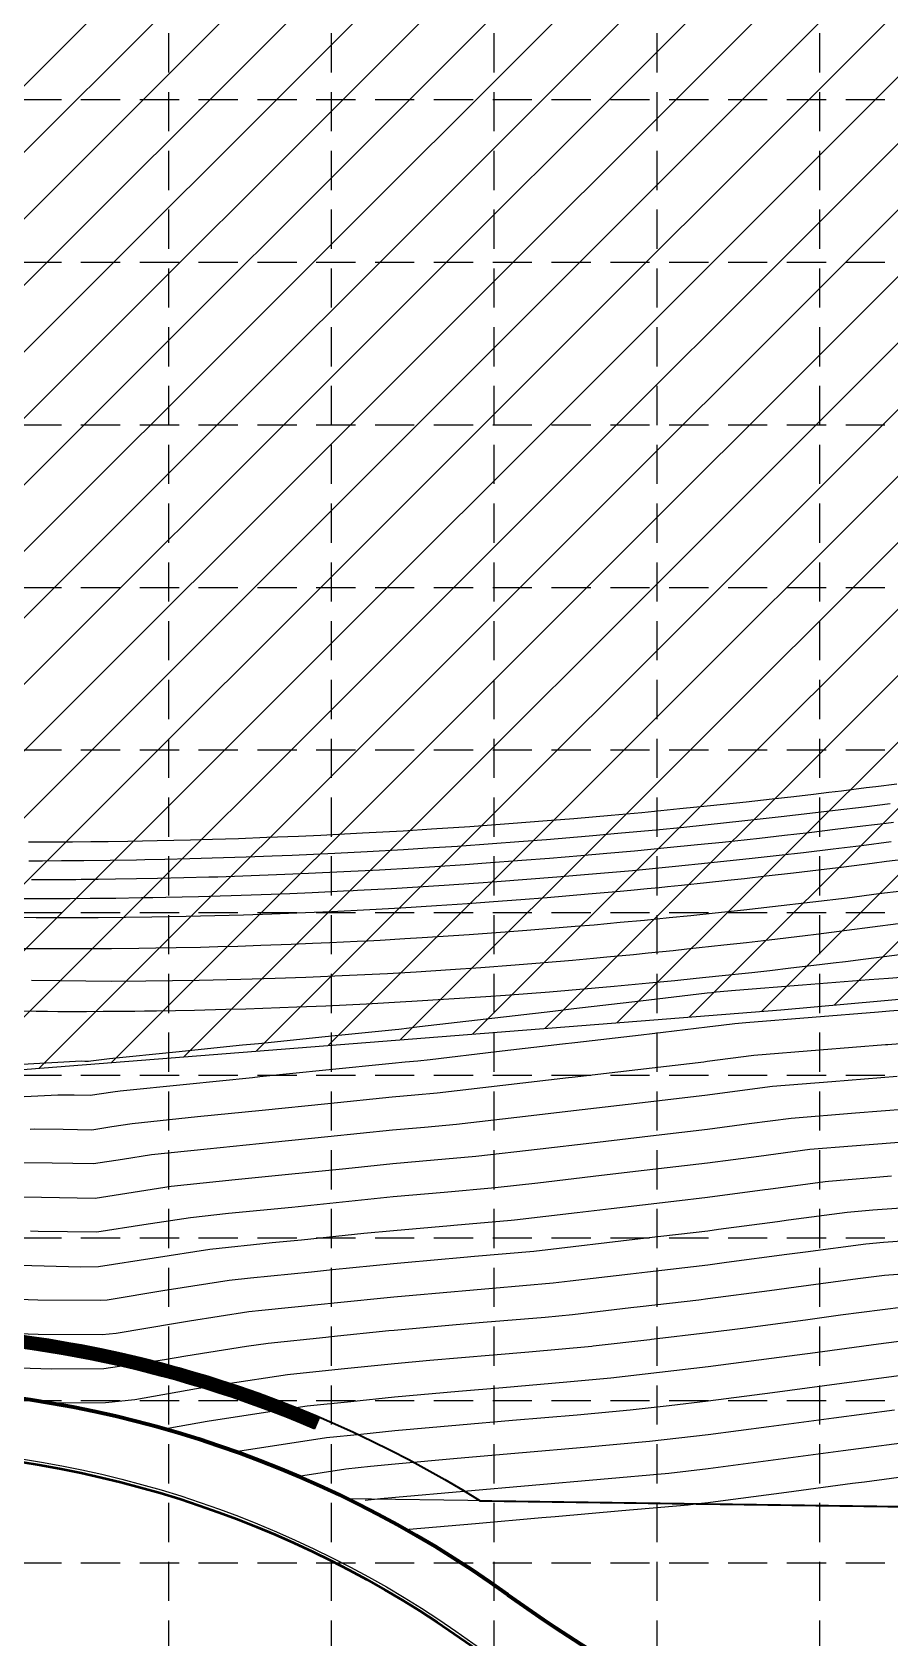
# Model space of a CAD drawing. Header units: inches. Extents: x 2387375 to 2389038, y 7083851 to 7084891.
# Drawn here: x 2387769.8 to 2387906.5, y 7084410.6 to 7084666.7 of the extents above; entities that cross this region are included whole.
import ezdxf

# ---------------------------------------------------------------- set-up
doc = ezdxf.new("R2010")
doc.units = ezdxf.units.IN
doc.header["$MEASUREMENT"] = 0
doc.linetypes.add('HIDDEN', pattern=[0.375, 0.25, -0.125])
for name, color, linetype, lineweight in [('CPGR1$0$CPG-PV-WALL', 2, 'Continuous', 30), ('CRWR1$0$CRW-PR-LOT', 3, 'Continuous', 35), ('CRWR1$0$CRW-PR-PLAT-LN', 2, 'Continuous', 30), ('CRWR1$0$CRW-PR-ROW', 4, 'Continuous', 80), ('CSTR1$0$CST-PV-FACB', 23, 'Continuous', 50)]:
    doc.layers.add(name, color=color, linetype=linetype, lineweight=lineweight)
for name, color, linetype in [('CSTR1$0$CST-PV-BKCB', 2, 'Continuous'), ('GRID', 254, 'HIDDEN'), ('JCTR1$0$TP-CT-MAJR', 251, 'Continuous'), ('JCTR1$0$TP-CT-MINR', 253, 'Continuous'), ('WATER', 5, 'Continuous')]:
    doc.layers.add(name, color=color, linetype=linetype)

msp = doc.modelspace()

# ---------------------------------------------------------------- hatches: boundary and pattern name
at = {"layer": 'CPGR1$0$CPG-PV-WALL'}
h = msp.add_hatch(dxfattribs=at)
h.set_pattern_fill('ANSI31', color=130, angle=90, style=0)
h.set_pattern_definition([(135, (9472566.95094, 4696131.97047), (-0.0883883476483, -0.0883883476483), [])])
edge = h.paths.add_edge_path()
edge.add_arc((2387743.3, 7084275.54), 183, 66.9842, 90.4711)
edge.add_line((2387741.79, 7084458.54), (2387677.29, 7084458.01))
edge.add_arc((2387676.53, 7084550), 92, 246.3243, 270.4711, ccw=False)
edge.add_arc((2387596.22, 7084366.84), 108, 66.3243, 71.0852)
edge.add_line((2387631.23, 7084469.01), (2387631.88, 7084470.9))
edge.add_arc((2387596.22, 7084366.84), 110, 66.3243, 71.0852, ccw=False)
edge.add_arc((2387676.53, 7084550), 90, 246.3243, 270.4711)
edge.add_line((2387677.27, 7084460.01), (2387741.78, 7084460.54))
edge.add_arc((2387743.3, 7084275.54), 185, 66.9842, 90.4711, ccw=False)
edge.add_line((2387815.63, 7084445.82), (2387814.85, 7084443.98))
h.paths.add_polyline_path([(2387977.36, 7084443.68), (2388528.08, 7084596.47), (2388549.5, 7084519.29), (2388551.42, 7084519.83), (2388529.47, 7084598.93), (2387977.3, 7084445.73)])
at = {"layer": 'WATER'}
h = msp.add_hatch(dxfattribs=at)
h.set_pattern_fill('ANSI31', color=256, scale=60, style=0)
h.paths.add_polyline_path([(2387654.94, 7084521.62), (2387679.64, 7084506.64), (2387723.77, 7084497.76), (2387889.16, 7084510.8), (2387926.35, 7084514.13), (2388016.7, 7084533), (2388141.86, 7084565.74), (2388228.84, 7084591.57), (2388390.66, 7084629), (2388500.85, 7084657.63), (2388592.27, 7084679.7), (2388707.43, 7084710.82), (2388737.54, 7084716.2), (2388780.22, 7084766.43), (2388754.71, 7084793.89), (2388201.91, 7084776.28), (2388014.44, 7084766.67), (2387879.85, 7084777.88), (2387769.29, 7084787.49), (2387692.38, 7084779.48), (2387663.54, 7084771.47), (2387660.34, 7084745.84), (2387660.34, 7084691.39), (2387641.11, 7084659.35), (2387628.29, 7084611.3), (2387633.61, 7084569.81), (2387646.88, 7084529.48)])

# ---------------------------------------------------------------- linework, layer by layer
at = {"color": 7}
msp.add_line((2387922.59, 7084431.36), (2387820.11, 7084432.78), dxfattribs=at)
at = {"layer": 'CPGR1$0$CPG-PV-WALL', "color": 130}
msp.add_lwpolyline([(2387814.85, 7084443.98, 0.102841), (2387741.79, 7084458.54), (2387677.29, 7084458.01, -0.105752), (2387639.59, 7084465.75, 0.020776), (2387631.23, 7084469.01), (2387631.88, 7084470.9, -0.020776), (2387640.39, 7084467.58, 0.105752), (2387677.27, 7084460.01), (2387741.78, 7084460.54, -0.102841), (2387815.63, 7084445.82), (2387814.85, 7084443.98)], format="xyb", dxfattribs=at)
at = {"layer": 'CRWR1$0$CRW-PR-LOT', "color": 7}
msp.add_lwpolyline([(2387581.27, 7084497.63), (2387606.53, 7084493.42), (2387606.67, 7084476.34, -0.079681), (2387640.39, 7084467.58, 0.105752), (2387677.27, 7084460.01), (2387741.78, 7084460.54, -0.14249), (2387841.24, 7084432.49), (2387925.34, 7084431.32), (2388765.06, 7084664.3), (2388974.71, 7084370.95), (2388910.44, 7084251.14)], format="xyb", dxfattribs=at)
at = {"layer": 'CRWR1$0$CRW-PR-PLAT-LN', "color": 7}
msp.add_lwpolyline([(2387741.78, 7084460.54, -0.14249), (2387841.24, 7084432.49, -3.094759)], format="xyb", dxfattribs=at)
msp.add_lwpolyline([(2387841.24, 7084432.49), (2387925.34, 7084431.32), (2387977.3, 7084445.73)], dxfattribs=at)
at = {"layer": 'CRWR1$0$CRW-PR-ROW', "color": 7}
for centre, radius, start, end in [((2387743.3, 7084275.54), 175, 54.2147, 90.4711), ((2387977.2, 7084600.03), 225, 234.2147, 271.9224)]:
    msp.add_arc(centre, radius, start, end, dxfattribs=at)
at = {"layer": 'CSTR1$0$CST-PV-BKCB', "color": 7, "flags": 128}
msp.add_lwpolyline([(2387677.43, 7084440.51), (2387741.94, 7084441.04, -0.159532), (2387840.07, 7084409.8, 0.166032), (2387985.06, 7084365.66), (2388067.84, 7084368.44, 0.066562), (2388181.42, 7084387.52, -0.133716), (2388347.11, 7084393.09, 0.066562), (2388461.72, 7084381.66), (2388559.26, 7084384.93, 0.414214), (2388578.58, 7084405.59), (2388577.69, 7084431.97)], format="xyb", dxfattribs=at)
at = {"layer": 'CSTR1$0$CST-PV-FACB', "color": 7, "flags": 128}
msp.add_lwpolyline([(2387677.43, 7084440.01), (2387741.94, 7084440.54, -0.159532), (2387839.78, 7084409.39, 0.160473), (2387979.99, 7084365.05, 0.160473)], format="xyb", dxfattribs=at)
at = {"layer": 'GRID', "color": 252, "linetype": 'HIDDEN', "ltscale": 25}
for p, q in [((2387791.57, 7084863.39), (2387791.57, 7083955.7)), ((2387817.5, 7084863.39), (2387817.5, 7083955.7)), ((2387843.43, 7084863.39), (2387843.43, 7083955.7)), ((2387869.36, 7084863.39), (2387869.36, 7083955.7)), ((2387895.29, 7084863.39), (2387895.29, 7083955.7)), ((2387402.61, 7084655.94), (2389010.32, 7084655.94)), ((2387402.61, 7084630.01), (2389010.32, 7084630.01)), ((2387402.61, 7084604.08), (2389010.32, 7084604.08)), ((2387402.61, 7084578.15), (2389010.32, 7084578.15)), ((2387402.61, 7084552.22), (2389010.32, 7084552.22)), ((2387402.61, 7084526.29), (2389010.32, 7084526.29)), ((2387402.61, 7084500.36), (2389010.32, 7084500.36)), ((2387402.61, 7084474.43), (2389010.32, 7084474.43)), ((2387402.61, 7084448.5), (2389010.32, 7084448.5)), ((2387402.61, 7084422.57), (2389010.32, 7084422.57))]:
    msp.add_line(p, q, dxfattribs=at)
at = {"layer": 'JCTR1$0$TP-CT-MAJR', "color": 35}
for points, elevation in [([(2387767.28, 7084528.55), (2387771.36, 7084528.54), (2387773.63, 7084528.54), (2387775.9, 7084528.55), (2387779.07, 7084528.57), (2387783.16, 7084528.61), (2387787.24, 7084528.67), (2387789.06, 7084528.7), (2387791.11, 7084528.74), (2387796.35, 7084528.87), (2387801.57, 7084529.02), (2387804.75, 7084529.12), (2387807.91, 7084529.23), (2387810.88, 7084529.35), (2387814.46, 7084529.5), (2387819.43, 7084529.73), (2387821.01, 7084529.81), (2387821.69, 7084529.85), (2387827.12, 7084530.14), (2387835.48, 7084530.65), (2387840.94, 7084531.02), (2387843.89, 7084531.23), (2387853.45, 7084531.97), (2387859.12, 7084532.45), (2387865.49, 7084533.02), (2387872.34, 7084533.68), (2387877.53, 7084534.2), (2387884.09, 7084534.9), (2387888.87, 7084535.44), (2387892.75, 7084535.89), (2387897.51, 7084536.45), (2387902.01, 7084537.01), (2387906.75, 7084537.61)], 595), ([(2387913.04, 7084436.87), (2387902.5, 7084435.47), (2387900.58, 7084435.22), (2387890.05, 7084433.82), (2387879.51, 7084432.43), (2387877.59, 7084432.18), (2387875.99, 7084431.99), (2387874.38, 7084431.8), (2387863.79, 7084430.86), (2387853.19, 7084429.93), (2387851.08, 7084429.75), (2387840.48, 7084428.81), (2387829.89, 7084427.88), (2387829.49, 7084427.84)], 615)]:
    msp.add_lwpolyline(points, dxfattribs=dict(at, elevation=elevation))
for points in [[(2387916.96, 7084516.64), (2387906.3, 7084515.8), (2387903.24, 7084515.56), (2387892.58, 7084514.7), (2387881.93, 7084513.85), (2387878.86, 7084513.6), (2387878.14, 7084513.51), (2387877.41, 7084513.41), (2387866.78, 7084512.16), (2387856.15, 7084510.92), (2387852.83, 7084510.53), (2387842.2, 7084509.28), (2387831.57, 7084508.04), (2387828.24, 7084507.65), (2387827.69, 7084507.61), (2387827.13, 7084507.56), (2387816.52, 7084506.47), (2387805.92, 7084505.38), (2387803.36, 7084505.12), (2387792.75, 7084504.03), (2387782.14, 7084502.94), (2387779.58, 7084502.67), (2387779.19, 7084502.61), (2387778.79, 7084502.55), (2387778.24, 7084502.56), (2387777.68, 7084502.57), (2387767.29, 7084502.03)], [(2387910.69, 7084489.84), (2387900.52, 7084489.06), (2387893.76, 7084488.48), (2387885.62, 7084487.41), (2387877.47, 7084486.33), (2387867.34, 7084485.14), (2387860.55, 7084484.35), (2387850.41, 7084483.14), (2387843.62, 7084482.37), (2387835.48, 7084481.66), (2387827.34, 7084480.94), (2387817.27, 7084479.91), (2387811.2, 7084479.28), (2387801.12, 7084478.28), (2387795.06, 7084477.62), (2387787.61, 7084476.47), (2387780.15, 7084475.32), (2387770.8, 7084475.44), (2387769.58, 7084475.47)], [(2387908.67, 7084463.37), (2387898.68, 7084462.07), (2387893.1, 7084461.31), (2387883.11, 7084459.98), (2387877.53, 7084459.25), (2387868.51, 7084458.2), (2387868.27, 7084458.17), (2387859.25, 7084457.12), (2387859, 7084457.09), (2387848.96, 7084456.19), (2387843.28, 7084455.71), (2387833.23, 7084454.83), (2387827.55, 7084454.32), (2387819.05, 7084453.45), (2387810.54, 7084452.57), (2387800.69, 7084451.07), (2387796.02, 7084450.33), (2387786.19, 7084448.59), (2387781.5, 7084448.08), (2387772.7, 7084448.06)]]:
    msp.add_lwpolyline(points, dxfattribs=at)
at = {"layer": 'JCTR1$0$TP-CT-MINR', "color": 35}
for p, q in [((2387904.28, 7084546.4, 592), (2387907.63, 7084546.83, 592)), ((2387877.91, 7084543.35, 592), (2387883.61, 7084543.96, 592)), ((2387883.61, 7084543.96, 592), (2387887.74, 7084544.42, 592)), ((2387887.74, 7084544.42, 592), (2387891.24, 7084544.82, 592)), ((2387891.24, 7084544.82, 592), (2387894.36, 7084545.18, 592)), ((2387894.36, 7084545.18, 592), (2387896.77, 7084545.47, 592)), ((2387896.77, 7084545.47, 592), (2387898.79, 7084545.72, 592)), ((2387898.79, 7084545.72, 592), (2387902.72, 7084546.21, 592)), ((2387902.72, 7084546.21, 592), (2387904.28, 7084546.4, 592)), ((2387856.18, 7084541.3, 592), (2387862.08, 7084541.82, 592)), ((2387862.08, 7084541.82, 592), (2387866.97, 7084542.27, 592)), ((2387866.97, 7084542.27, 592), (2387873.05, 7084542.86, 592)), ((2387873.05, 7084542.86, 592), (2387877.91, 7084543.35, 592)), ((2387885.85, 7084541.21, 593), (2387889.2, 7084541.59, 593)), ((2387889.2, 7084541.59, 593), (2387893.79, 7084542.12, 593)), ((2387893.79, 7084542.12, 593), (2387897.81, 7084542.6, 593)), ((2387897.81, 7084542.6, 593), (2387902.42, 7084543.16, 593)), ((2387902.42, 7084543.16, 593), (2387906.59, 7084543.69, 593)), ((2387815.81, 7084538.65, 592), (2387822.46, 7084538.98, 592)), ((2387822.46, 7084538.98, 592), (2387828.93, 7084539.34, 592)), ((2387828.93, 7084539.34, 592), (2387833.47, 7084539.62, 592)), ((2387833.47, 7084539.62, 592), (2387839.56, 7084540.02, 592)), ((2387839.56, 7084540.02, 592), (2387845.81, 7084540.47, 592)), ((2387845.81, 7084540.47, 592), (2387851.88, 7084540.95, 592)), ((2387851.88, 7084540.95, 592), (2387856.18, 7084541.3, 592)), ((2387858.59, 7084538.52, 593), (2387863.73, 7084538.98, 593)), ((2387863.73, 7084538.98, 593), (2387869.28, 7084539.5, 593)), ((2387869.28, 7084539.5, 593), (2387873.66, 7084539.93, 593)), ((2387873.66, 7084539.93, 593), (2387880.47, 7084540.63, 593)), ((2387880.47, 7084540.63, 593), (2387885.85, 7084541.21, 593)), ((2387889.74, 7084538.62, 594), (2387893.64, 7084539.07, 594)), ((2387893.64, 7084539.07, 594), (2387897.82, 7084539.57, 594)), ((2387897.82, 7084539.57, 594), (2387902.2, 7084540.11, 594)), ((2387902.2, 7084540.11, 594), (2387905.92, 7084540.57, 594)), ((2387905.92, 7084540.57, 594), (2387907.11, 7084540.73, 594)), ((2387769.24, 7084537.56, 592), (2387771.55, 7084537.56, 592)), ((2387771.55, 7084537.56, 592), (2387774.49, 7084537.57, 592)), ((2387774.49, 7084537.57, 592), (2387776.24, 7084537.58, 592)), ((2387776.24, 7084537.58, 592), (2387779.18, 7084537.61, 592)), ((2387779.18, 7084537.61, 592), (2387781.92, 7084537.64, 592)), ((2387781.92, 7084537.64, 592), (2387785.05, 7084537.69, 592)), ((2387785.05, 7084537.69, 592), (2387787.4, 7084537.73, 592)), ((2387787.4, 7084537.73, 592), (2387789.75, 7084537.77, 592)), ((2387789.75, 7084537.77, 592), (2387795.05, 7084537.9, 592)), ((2387795.05, 7084537.9, 592), (2387796.63, 7084537.94, 592)), ((2387796.63, 7084537.94, 592), (2387798.56, 7084537.99, 592)), ((2387798.56, 7084537.99, 592), (2387802.69, 7084538.12, 592)), ((2387802.69, 7084538.12, 592), (2387807.21, 7084538.29, 592)), ((2387807.21, 7084538.29, 592), (2387812.3, 7084538.49, 592)), ((2387812.3, 7084538.49, 592), (2387815.81, 7084538.65, 592)), ((2387823.22, 7084536.03, 593), (2387829.02, 7084536.36, 593)), ((2387829.02, 7084536.36, 593), (2387832.81, 7084536.59, 593)), ((2387832.81, 7084536.59, 593), (2387837.61, 7084536.9, 593)), ((2387837.61, 7084536.9, 593), (2387843.19, 7084537.29, 593)), ((2387843.19, 7084537.29, 593), (2387847.4, 7084537.61, 593)), ((2387847.4, 7084537.61, 593), (2387851.81, 7084537.95, 593)), ((2387851.81, 7084537.95, 593), (2387858.59, 7084538.52, 593)), ((2387865.81, 7084536.15, 594), (2387871.04, 7084536.64, 594)), ((2387871.04, 7084536.64, 594), (2387875.85, 7084537.12, 594)), ((2387875.85, 7084537.12, 594), (2387879.85, 7084537.54, 594)), ((2387879.85, 7084537.54, 594), (2387885.74, 7084538.17, 594)), ((2387885.74, 7084538.17, 594), (2387889.74, 7084538.62, 594)), ((2387769.31, 7084534.56, 593), (2387771.5, 7084534.56, 593)), ((2387771.5, 7084534.56, 593), (2387774.48, 7084534.57, 593)), ((2387774.48, 7084534.57, 593), (2387778.07, 7084534.6, 593)), ((2387778.07, 7084534.6, 593), (2387782.25, 7084534.64, 593)), ((2387782.25, 7084534.64, 593), (2387786.44, 7084534.71, 593)), ((2387786.44, 7084534.71, 593), (2387787.8, 7084534.73, 593)), ((2387787.8, 7084534.73, 593), (2387790.99, 7084534.8, 593)), ((2387790.99, 7084534.8, 593), (2387794.97, 7084534.9, 593)), ((2387794.97, 7084534.9, 593), (2387800.33, 7084535.05, 593)), ((2387800.33, 7084535.05, 593), (2387803.91, 7084535.17, 593)), ((2387803.91, 7084535.17, 593), (2387808.09, 7084535.32, 593)), ((2387808.09, 7084535.32, 593), (2387811.27, 7084535.45, 593)), ((2387811.27, 7084535.45, 593), (2387818.04, 7084535.76, 593)), ((2387818.04, 7084535.76, 593), (2387823.22, 7084536.03, 593)), ((2387834, 7084533.65, 594), (2387838.84, 7084533.97, 594)), ((2387838.84, 7084533.97, 594), (2387842.18, 7084534.2, 594)), ((2387842.18, 7084534.2, 594), (2387847.85, 7084534.62, 594)), ((2387847.85, 7084534.62, 594), (2387852.26, 7084534.97, 594)), ((2387852.26, 7084534.97, 594), (2387857.25, 7084535.38, 594)), ((2387857.25, 7084535.38, 594), (2387861.43, 7084535.75, 594)), ((2387861.43, 7084535.75, 594), (2387865.81, 7084536.15, 594)), ((2387899.16, 7084533.59, 596), (2387903.72, 7084534.16, 596)), ((2387903.72, 7084534.16, 596), (2387905.98, 7084534.46, 596)), ((2387905.98, 7084534.46, 596), (2387909.21, 7084534.88, 596)), ((2387769.74, 7084531.56, 594), (2387773.09, 7084531.56, 594)), ((2387773.09, 7084531.56, 594), (2387776.18, 7084531.58, 594)), ((2387776.18, 7084531.58, 594), (2387776.8, 7084531.58, 594)), ((2387776.8, 7084531.58, 594), (2387777.64, 7084531.59, 594)), ((2387777.64, 7084531.59, 594), (2387780.37, 7084531.62, 594)), ((2387780.37, 7084531.62, 594), (2387783.09, 7084531.65, 594)), ((2387783.09, 7084531.65, 594), (2387786.44, 7084531.7, 594)), ((2387786.44, 7084531.7, 594), (2387789.79, 7084531.77, 594)), ((2387789.79, 7084531.77, 594), (2387793.99, 7084531.86, 594)), ((2387793.99, 7084531.86, 594), (2387797.97, 7084531.97, 594)), ((2387797.97, 7084531.97, 594), (2387799.44, 7084532.01, 594)), ((2387799.44, 7084532.01, 594), (2387803.41, 7084532.14, 594)), ((2387803.41, 7084532.14, 594), (2387810.12, 7084532.39, 594)), ((2387810.12, 7084532.39, 594), (2387813.88, 7084532.55, 594)), ((2387813.88, 7084532.55, 594), (2387819.52, 7084532.82, 594)), ((2387819.52, 7084532.82, 594), (2387825.18, 7084533.12, 594)), ((2387825.18, 7084533.12, 594), (2387830.65, 7084533.44, 594)), ((2387830.65, 7084533.44, 594), (2387834, 7084533.65, 594)), ((2387877.31, 7084531.08, 596), (2387880.71, 7084531.44, 596)), ((2387880.71, 7084531.44, 596), (2387883.38, 7084531.73, 596)), ((2387883.38, 7084531.73, 596), (2387886.81, 7084532.12, 596)), ((2387886.81, 7084532.12, 596), (2387891.19, 7084532.62, 596)), ((2387891.19, 7084532.62, 596), (2387895.16, 7084533.1, 596)), ((2387895.16, 7084533.1, 596), (2387899.16, 7084533.59, 596)), ((2387847.73, 7084528.36, 596), (2387851.91, 7084528.69, 596)), ((2387851.91, 7084528.69, 596), (2387858.42, 7084529.25, 596)), ((2387858.42, 7084529.25, 596), (2387863.54, 7084529.71, 596)), ((2387863.54, 7084529.71, 596), (2387865.26, 7084529.87, 596)), ((2387865.26, 7084529.87, 596), (2387867.84, 7084530.12, 596)), ((2387867.84, 7084530.12, 596), (2387869.75, 7084530.3, 596)), ((2387869.75, 7084530.3, 596), (2387871.07, 7084530.44, 596)), ((2387871.07, 7084530.44, 596), (2387873.33, 7084530.66, 596)), ((2387873.33, 7084530.66, 596), (2387877.31, 7084531.08, 596)), ((2387899.71, 7084528.61, 597), (2387894.24, 7084527.94, 597)), ((2387904.76, 7084529.25, 597), (2387899.71, 7084528.61, 597)), ((2387908.42, 7084529.72, 597), (2387904.76, 7084529.25, 597)), ((2387803.49, 7084525.93, 596), (2387808.05, 7084526.08, 596)), ((2387808.05, 7084526.08, 596), (2387812.03, 7084526.24, 596)), ((2387812.03, 7084526.24, 596), (2387817.56, 7084526.48, 596)), ((2387817.56, 7084526.48, 596), (2387823.65, 7084526.78, 596)), ((2387823.65, 7084526.78, 596), (2387828.58, 7084527.06, 596)), ((2387828.58, 7084527.06, 596), (2387834.26, 7084527.41, 596)), ((2387834.26, 7084527.41, 596), (2387839.19, 7084527.73, 596)), ((2387839.19, 7084527.73, 596), (2387843.36, 7084528.03, 596)), ((2387843.36, 7084528.03, 596), (2387847.73, 7084528.36, 596)), ((2387878.67, 7084526.18, 597), (2387874.79, 7084525.78, 597)), ((2387883.25, 7084526.68, 597), (2387878.67, 7084526.18, 597)), ((2387887.8, 7084527.19, 597), (2387883.25, 7084526.68, 597)), ((2387894.24, 7084527.94, 597), (2387887.8, 7084527.19, 597)), ((2387767.03, 7084525.54, 596), (2387770.45, 7084525.51, 596)), ((2387770.45, 7084525.51, 596), (2387774.63, 7084525.49, 596)), ((2387774.63, 7084525.49, 596), (2387780.33, 7084525.5, 596)), ((2387780.33, 7084525.5, 596), (2387784.7, 7084525.53, 596)), ((2387784.7, 7084525.53, 596), (2387788.88, 7084525.59, 596)), ((2387788.88, 7084525.59, 596), (2387794.39, 7084525.69, 596)), ((2387794.39, 7084525.69, 596), (2387798.93, 7084525.8, 596)), ((2387798.93, 7084525.8, 596), (2387803.49, 7084525.93, 596)), ((2387856.39, 7084524.04, 597), (2387848.64, 7084523.41, 597)), ((2387859.37, 7084524.3, 597), (2387856.39, 7084524.04, 597)), ((2387863.52, 7084524.68, 597), (2387859.37, 7084524.3, 597)), ((2387867.42, 7084525.04, 597), (2387863.52, 7084524.68, 597)), ((2387871.35, 7084525.43, 597), (2387867.42, 7084525.04, 597)), ((2387874.79, 7084525.78, 597), (2387871.35, 7084525.43, 597)), ((2387907.83, 7084524.5, 598), (2387899.69, 7084523.43, 598)), ((2387802.62, 7084520.89, 597), (2387799.41, 7084520.8, 597)), ((2387806.29, 7084521.01, 597), (2387802.62, 7084520.89, 597)), ((2387811.09, 7084521.19, 597), (2387806.29, 7084521.01, 597)), ((2387814.53, 7084521.33, 597), (2387811.09, 7084521.19, 597)), ((2387815.9, 7084521.39, 597), (2387814.53, 7084521.33, 597)), ((2387817.26, 7084521.45, 597), (2387815.9, 7084521.39, 597)), ((2387821.63, 7084521.66, 597), (2387817.26, 7084521.45, 597)), ((2387823.26, 7084521.75, 597), (2387821.63, 7084521.66, 597)), ((2387825.29, 7084521.85, 597), (2387823.26, 7084521.75, 597)), ((2387829.21, 7084522.08, 597), (2387825.29, 7084521.85, 597)), ((2387831.97, 7084522.24, 597), (2387829.21, 7084522.08, 597)), ((2387836.99, 7084522.56, 597), (2387831.97, 7084522.24, 597)), ((2387839.49, 7084522.73, 597), (2387836.99, 7084522.56, 597)), ((2387845.9, 7084523.2, 597), (2387839.49, 7084522.73, 597)), ((2387848.64, 7084523.41, 597), (2387845.9, 7084523.2, 597)), ((2387880.04, 7084521.07, 598), (2387874.17, 7084520.43, 598)), ((2387883.67, 7084521.48, 598), (2387880.04, 7084521.07, 598)), ((2387887.31, 7084521.9, 598), (2387883.67, 7084521.48, 598)), ((2387893, 7084522.59, 598), (2387887.31, 7084521.9, 598)), ((2387894.76, 7084522.81, 598), (2387893, 7084522.59, 598)), ((2387899.69, 7084523.43, 598), (2387894.76, 7084522.81, 598)), ((2387772.38, 7084520.49, 597), (2387768.02, 7084520.52, 597)), ((2387774.9, 7084520.49, 597), (2387772.38, 7084520.49, 597)), ((2387777.88, 7084520.49, 597), (2387774.9, 7084520.49, 597)), ((2387782.46, 7084520.51, 597), (2387777.88, 7084520.49, 597)), ((2387786.82, 7084520.55, 597), (2387782.46, 7084520.51, 597)), ((2387789.56, 7084520.59, 597), (2387786.82, 7084520.55, 597)), ((2387792.77, 7084520.65, 597), (2387789.56, 7084520.59, 597)), ((2387796.66, 7084520.73, 597), (2387792.77, 7084520.65, 597)), ((2387799.41, 7084520.8, 597), (2387796.66, 7084520.73, 597)), ((2387855.96, 7084518.66, 598), (2387851.41, 7084518.28, 598)), ((2387859.3, 7084518.96, 598), (2387855.96, 7084518.66, 598)), ((2387861.41, 7084519.16, 598), (2387859.3, 7084518.96, 598)), ((2387865.68, 7084519.57, 598), (2387861.41, 7084519.16, 598)), ((2387868, 7084519.8, 598), (2387865.68, 7084519.57, 598)), ((2387872, 7084520.2, 598), (2387868, 7084519.8, 598)), ((2387874.17, 7084520.43, 598), (2387872, 7084520.2, 598)), ((2387899.45, 7084518.44, 599), (2387897.47, 7084518.2, 599)), ((2387902.27, 7084518.79, 599), (2387899.45, 7084518.44, 599)), ((2387904.8, 7084519.12, 599), (2387902.27, 7084518.79, 599)), ((2387915.75, 7084520.57, 599), (2387904.8, 7084519.12, 599)), ((2387813.43, 7084515.93, 598), (2387808.57, 7084515.75, 598)), ((2387820.41, 7084516.23, 598), (2387813.43, 7084515.93, 598)), ((2387826.45, 7084516.54, 598), (2387820.41, 7084516.23, 598)), ((2387831.02, 7084516.81, 598), (2387826.45, 7084516.54, 598)), ((2387836.5, 7084517.16, 598), (2387831.02, 7084516.81, 598)), ((2387841.35, 7084517.5, 598), (2387836.5, 7084517.16, 598)), ((2387846.81, 7084517.91, 598), (2387841.35, 7084517.5, 598)), ((2387851.41, 7084518.28, 598), (2387846.81, 7084517.91, 598)), ((2387879.24, 7084516.12, 599), (2387875.64, 7084515.75, 599)), ((2387884.5, 7084516.69, 599), (2387879.24, 7084516.12, 599)), ((2387887.41, 7084517.02, 599), (2387884.5, 7084516.69, 599)), ((2387890.76, 7084517.4, 599), (2387887.41, 7084517.02, 599)), ((2387895.3, 7084517.94, 599), (2387890.76, 7084517.4, 599)), ((2387897.47, 7084518.2, 599), (2387895.3, 7084517.94, 599)), ((2387774.27, 7084515.38, 598), (2387769.71, 7084515.45, 598)), ((2387782.46, 7084515.32, 598), (2387774.27, 7084515.38, 598)), ((2387787.93, 7084515.33, 598), (2387782.46, 7084515.32, 598)), ((2387796.43, 7084515.44, 598), (2387787.93, 7084515.33, 598)), ((2387803.1, 7084515.59, 598), (2387796.43, 7084515.44, 598)), ((2387808.57, 7084515.75, 598), (2387803.1, 7084515.59, 598)), ((2387852.28, 7084513.61, 599), (2387845.28, 7084513.07, 599)), ((2387862.58, 7084514.49, 599), (2387852.28, 7084513.61, 599)), ((2387868.18, 7084515.01, 599), (2387862.58, 7084514.49, 599)), ((2387872.26, 7084515.4, 599), (2387868.18, 7084515.01, 599)), ((2387875.64, 7084515.75, 599), (2387872.26, 7084515.4, 599)), ((2387795.68, 7084510.68, 599), (2387789.65, 7084510.58, 599)), ((2387800.72, 7084510.81, 599), (2387795.68, 7084510.68, 599)), ((2387803.86, 7084510.9, 599), (2387800.72, 7084510.81, 599)), ((2387812.03, 7084511.18, 599), (2387803.86, 7084510.9, 599)), ((2387816.61, 7084511.37, 599), (2387812.03, 7084511.18, 599)), ((2387823.12, 7084511.68, 599), (2387816.61, 7084511.37, 599)), ((2387829.4, 7084512.03, 599), (2387823.12, 7084511.68, 599)), ((2387830.36, 7084512.08, 599), (2387829.4, 7084512.03, 599)), ((2387842.13, 7084512.84, 599), (2387830.36, 7084512.08, 599)), ((2387845.28, 7084513.07, 599), (2387842.13, 7084512.84, 599)), ((2387917.03, 7084511.37, 601), (2387906.45, 7084510.54, 601)), ((2387770.44, 7084510.5, 599), (2387766.68, 7084510.54, 599)), ((2387772.25, 7084510.49, 599), (2387770.44, 7084510.5, 599)), ((2387773.92, 7084510.48, 599), (2387772.25, 7084510.49, 599)), ((2387777.12, 7084510.48, 599), (2387773.92, 7084510.48, 599)), ((2387778.51, 7084510.48, 599), (2387777.12, 7084510.48, 599)), ((2387781.16, 7084510.49, 599), (2387778.51, 7084510.48, 599)), ((2387782.55, 7084510.5, 599), (2387781.16, 7084510.49, 599)), ((2387786.17, 7084510.53, 599), (2387782.55, 7084510.5, 599)), ((2387787.71, 7084510.55, 599), (2387786.17, 7084510.53, 599)), ((2387789.65, 7084510.58, 599), (2387787.71, 7084510.55, 599)), ((2387879.63, 7084508.28, 601), (2387877.42, 7084507.99, 601)), ((2387881.84, 7084508.57, 601), (2387879.63, 7084508.28, 601)), ((2387883.57, 7084508.72, 601), (2387881.84, 7084508.57, 601)), ((2387894.15, 7084509.57, 601), (2387883.57, 7084508.72, 601)), ((2387904.73, 7084510.41, 601), (2387894.15, 7084509.57, 601)), ((2387906.45, 7084510.54, 601), (2387904.73, 7084510.41, 601)), ((2387856.31, 7084505.52, 601), (2387854.37, 7084505.3, 601)), ((2387866.87, 7084506.75, 601), (2387856.31, 7084505.52, 601)), ((2387877.42, 7084507.99, 601), (2387866.87, 7084506.75, 601)), ((2387906.22, 7084505.27, 602), (2387916.71, 7084506.08, 602)), ((2387843.81, 7084504.06, 601), (2387833.26, 7084502.82, 601)), ((2387854.37, 7084505.3, 601), (2387843.81, 7084504.06, 601)), ((2387877.43, 7084502.58, 602), (2387881.13, 7084503.07, 602)), ((2387881.13, 7084503.07, 602), (2387884.82, 7084503.55, 602)), ((2387884.82, 7084503.55, 602), (2387895.31, 7084504.41, 602)), ((2387895.31, 7084504.41, 602), (2387905.81, 7084505.23, 602)), ((2387905.81, 7084505.23, 602), (2387906.22, 7084505.27, 602)), ((2387816.65, 7084501.15, 601), (2387806.13, 7084500.07, 601)), ((2387827.18, 7084502.23, 601), (2387816.65, 7084501.15, 601)), ((2387829.25, 7084502.42, 601), (2387827.18, 7084502.23, 601)), ((2387831.31, 7084502.6, 601), (2387829.25, 7084502.42, 601)), ((2387833.26, 7084502.82, 601), (2387831.31, 7084502.6, 601)), ((2387855.91, 7084500.06, 602), (2387866.38, 7084501.28, 602)), ((2387866.38, 7084501.28, 602), (2387876.85, 7084502.51, 602)), ((2387876.85, 7084502.51, 602), (2387877.43, 7084502.58, 602)), ((2387794.4, 7084498.87, 601), (2387783.87, 7084497.79, 601)), ((2387804.93, 7084499.95, 601), (2387794.4, 7084498.87, 601)), ((2387806.13, 7084500.07, 601), (2387804.93, 7084499.95, 601)), ((2387834.39, 7084497.54, 602), (2387844.86, 7084498.76, 602)), ((2387844.86, 7084498.76, 602), (2387855.33, 7084499.99, 602)), ((2387855.33, 7084499.99, 602), (2387855.91, 7084500.06, 602)), ((2387882.63, 7084497.85, 603), (2387877.45, 7084497.16, 603)), ((2387887.8, 7084498.53, 603), (2387882.63, 7084497.85, 603)), ((2387897.3, 7084499.32, 603), (2387887.8, 7084498.53, 603)), ((2387907.71, 7084500.13, 603), (2387897.3, 7084499.32, 603)), ((2387773.94, 7084497.18, 601), (2387763.3, 7084496.65, 601)), ((2387776.5, 7084497.15, 601), (2387773.94, 7084497.18, 601)), ((2387779.06, 7084497.11, 601), (2387776.5, 7084497.15, 601)), ((2387780.87, 7084497.39, 601), (2387779.06, 7084497.11, 601)), ((2387782.67, 7084497.66, 601), (2387780.87, 7084497.39, 601)), ((2387783.87, 7084497.79, 601), (2387782.67, 7084497.66, 601)), ((2387806.5, 7084494.78, 602), (2387816.93, 7084495.86, 602)), ((2387816.93, 7084495.86, 602), (2387827.22, 7084496.91, 602)), ((2387827.22, 7084496.91, 602), (2387830.81, 7084497.23, 602)), ((2387830.81, 7084497.23, 602), (2387834.39, 7084497.54, 602)), ((2387867.08, 7084495.94, 603), (2387857.46, 7084494.82, 603)), ((2387877.45, 7084497.16, 603), (2387867.08, 7084495.94, 603)), ((2387785.77, 7084492.65, 602), (2387796.2, 7084493.74, 602)), ((2387796.2, 7084493.74, 602), (2387806.5, 7084494.78, 602)), ((2387847.08, 7084493.59, 603), (2387837.46, 7084492.48, 603)), ((2387857.46, 7084494.82, 603), (2387847.08, 7084493.59, 603)), ((2387884.12, 7084492.63, 604), (2387890.78, 7084493.51, 604)), ((2387890.78, 7084493.51, 604), (2387901.07, 7084494.36, 604)), ((2387901.07, 7084494.36, 604), (2387909.2, 7084494.99, 604)), ((2387769.51, 7084491.76, 602), (2387770.2, 7084491.79, 602)), ((2387770.2, 7084491.79, 602), (2387774.77, 7084491.73, 602)), ((2387774.77, 7084491.73, 602), (2387779.33, 7084491.66, 602)), ((2387779.33, 7084491.66, 602), (2387782.55, 7084492.16, 602)), ((2387782.55, 7084492.16, 602), (2387785.77, 7084492.65, 602)), ((2387816.93, 7084490.53, 603), (2387808.07, 7084489.61, 603)), ((2387827.26, 7084491.58, 603), (2387816.93, 7084490.53, 603)), ((2387832.36, 7084492.03, 603), (2387827.26, 7084491.58, 603)), ((2387837.46, 7084492.48, 603), (2387832.36, 7084492.03, 603)), ((2387859, 7084489.59, 604), (2387869.26, 7084490.77, 604)), ((2387869.26, 7084490.77, 604), (2387877.46, 7084491.74, 604)), ((2387877.46, 7084491.74, 604), (2387884.12, 7084492.63, 604)), ((2387788.87, 7084487.64, 603), (2387784.24, 7084486.93, 603)), ((2387797.73, 7084488.58, 603), (2387788.87, 7084487.64, 603)), ((2387808.07, 7084489.61, 603), (2387797.73, 7084488.58, 603)), ((2387840.54, 7084487.43, 604), (2387850.81, 7084488.61, 604)), ((2387850.81, 7084488.61, 604), (2387859, 7084489.59, 604)), ((2387773.04, 7084486.31, 603), (2387766.47, 7084486.4, 603)), ((2387779.6, 7084486.21, 603), (2387773.04, 7084486.31, 603)), ((2387784.24, 7084486.93, 603), (2387779.6, 7084486.21, 603)), ((2387809.63, 7084484.45, 604), (2387819.84, 7084485.5, 604)), ((2387819.84, 7084485.5, 604), (2387827.3, 7084486.26, 604)), ((2387827.3, 7084486.26, 604), (2387833.92, 7084486.85, 604)), ((2387833.92, 7084486.85, 604), (2387840.54, 7084487.43, 604)), ((2387785.92, 7084481.7, 604), (2387791.96, 7084482.63, 604)), ((2387791.96, 7084482.63, 604), (2387802.17, 7084483.7, 604)), ((2387802.17, 7084483.7, 604), (2387809.63, 7084484.45, 604)), ((2387887.12, 7084482.19, 606), (2387896.2, 7084483.4, 606)), ((2387896.2, 7084483.4, 606), (2387896.75, 7084483.46, 606)), ((2387896.75, 7084483.46, 606), (2387906.77, 7084484.29, 606)), ((2387762.73, 7084481, 604), (2387771.3, 7084480.88, 604)), ((2387771.3, 7084480.88, 604), (2387779.87, 7084480.76, 604)), ((2387779.87, 7084480.76, 604), (2387785.92, 7084481.7, 604)), ((2387862.09, 7084479.11, 606), (2387872.07, 7084480.26, 606)), ((2387872.07, 7084480.26, 606), (2387877.48, 7084480.91, 606)), ((2387877.48, 7084480.91, 606), (2387886.57, 7084482.11, 606)), ((2387886.57, 7084482.11, 606), (2387887.12, 7084482.19, 606)), ((2387846.69, 7084477.31, 606), (2387856.68, 7084478.46, 606)), ((2387856.68, 7084478.46, 606), (2387862.09, 7084479.11, 606)), ((2387899.73, 7084478.44, 607), (2387890.35, 7084477.21, 607)), ((2387903.82, 7084478.81, 607), (2387899.73, 7084478.44, 607)), ((2387913.67, 7084479.56, 607), (2387903.82, 7084478.81, 607)), ((2387812.77, 7084474.11, 606), (2387822.68, 7084475.14, 606)), ((2387822.68, 7084475.14, 606), (2387827.39, 7084475.61, 606)), ((2387827.39, 7084475.61, 606), (2387836.52, 7084476.41, 606)), ((2387836.52, 7084476.41, 606), (2387837.04, 7084476.46, 606)), ((2387837.04, 7084476.46, 606), (2387846.17, 7084477.26, 606)), ((2387846.17, 7084477.26, 606), (2387846.69, 7084477.31, 606)), ((2387877.5, 7084475.5, 607), (2387867.69, 7084474.35, 607)), ((2387879.23, 7084475.72, 607), (2387877.5, 7084475.5, 607)), ((2387888.62, 7084476.97, 607), (2387879.23, 7084475.72, 607)), ((2387890.35, 7084477.21, 607), (2387888.62, 7084476.97, 607)), ((2387789.29, 7084471.24, 606), (2387798.15, 7084472.61, 606)), ((2387798.15, 7084472.61, 606), (2387808.06, 7084473.65, 606)), ((2387808.06, 7084473.65, 606), (2387812.77, 7084474.11, 606)), ((2387849.77, 7084472.26, 607), (2387840.34, 7084471.43, 607)), ((2387853.83, 7084472.71, 607), (2387849.77, 7084472.26, 607)), ((2387863.64, 7084473.88, 607), (2387853.83, 7084472.71, 607)), ((2387867.69, 7084474.35, 607), (2387863.64, 7084473.88, 607)), ((2387902.71, 7084473.41, 608), (2387893.08, 7084472.15, 608)), ((2387905.51, 7084473.68, 608), (2387902.71, 7084473.41, 608)), ((2387915.16, 7084474.41, 608), (2387905.51, 7084473.68, 608)), ((2387767.84, 7084470.05, 606), (2387777.53, 7084469.79, 606)), ((2387777.53, 7084469.79, 606), (2387780.42, 7084469.87, 606)), ((2387780.42, 7084469.87, 606), (2387789.29, 7084471.24, 606)), ((2387827.43, 7084470.29, 607), (2387817.71, 7084469.3, 607)), ((2387829.17, 7084470.45, 607), (2387827.43, 7084470.29, 607)), ((2387838.6, 7084471.28, 607), (2387829.17, 7084470.45, 607)), ((2387840.34, 7084471.43, 607), (2387838.6, 7084471.28, 607)), ((2387877.51, 7084470.08, 608), (2387867.91, 7084468.96, 608)), ((2387880.49, 7084470.46, 608), (2387877.51, 7084470.08, 608)), ((2387890.11, 7084471.75, 608), (2387880.49, 7084470.46, 608)), ((2387893.08, 7084472.15, 608), (2387890.11, 7084471.75, 608)), ((2387801.25, 7084467.6, 607), (2387792.05, 7084466.18, 607)), ((2387804.62, 7084467.99, 607), (2387801.25, 7084467.6, 607)), ((2387814.34, 7084468.95, 607), (2387804.62, 7084467.99, 607)), ((2387817.71, 7084469.3, 607), (2387814.34, 7084468.95, 607)), ((2387852.85, 7084467.2, 608), (2387843.18, 7084466.34, 608)), ((2387855.58, 7084467.5, 608), (2387852.85, 7084467.2, 608)), ((2387865.18, 7084468.64, 608), (2387855.58, 7084467.5, 608)), ((2387867.91, 7084468.96, 608), (2387865.18, 7084468.64, 608)), ((2387901.42, 7084467.87, 609), (2387891.61, 7084466.53, 609)), ((2387905.69, 7084468.39, 609), (2387901.42, 7084467.87, 609)), ((2387915.09, 7084469.15, 609), (2387905.69, 7084468.39, 609)), ((2387770.74, 7084464.49, 607), (2387766.11, 7084464.63, 607)), ((2387790.97, 7084466.01, 607), (2387781.78, 7084464.5, 607)), ((2387792.05, 7084466.18, 607), (2387790.97, 7084466.01, 607)), ((2387827.47, 7084464.96, 608), (2387817.98, 7084463.99, 608)), ((2387830.48, 7084465.24, 608), (2387827.47, 7084464.96, 608)), ((2387840.16, 7084466.08, 608), (2387830.48, 7084465.24, 608)), ((2387843.18, 7084466.34, 608), (2387840.16, 7084466.08, 608)), ((2387877.52, 7084464.67, 609), (2387876.06, 7084464.49, 609)), ((2387887.34, 7084465.96, 609), (2387877.52, 7084464.67, 609)), ((2387891.61, 7084466.53, 609), (2387887.34, 7084465.96, 609)), ((2387780.69, 7084464.42, 607), (2387770.74, 7084464.49, 607)), ((2387781.78, 7084464.5, 607), (2387780.69, 7084464.42, 607)), ((2387804.35, 7084462.59, 608), (2387794.89, 7084461.14, 608)), ((2387806.42, 7084462.84, 608), (2387804.35, 7084462.59, 608)), ((2387815.91, 7084463.78, 608), (2387806.42, 7084462.84, 608)), ((2387817.98, 7084463.99, 608), (2387815.91, 7084463.78, 608)), ((2387855.92, 7084462.14, 609), (2387851.59, 7084461.73, 609)), ((2387865.26, 7084463.23, 609), (2387855.92, 7084462.14, 609)), ((2387866.72, 7084463.41, 609), (2387865.26, 7084463.23, 609)), ((2387876.06, 7084464.49, 609), (2387866.72, 7084463.41, 609)), ((2387792.66, 7084460.78, 608), (2387783.21, 7084459.17, 608)), ((2387794.89, 7084461.14, 608), (2387792.66, 7084460.78, 608)), ((2387826.68, 7084459.56, 609), (2387817.48, 7084458.61, 609)), ((2387827.51, 7084459.64, 609), (2387826.68, 7084459.56, 609)), ((2387837.39, 7084460.52, 609), (2387827.51, 7084459.64, 609)), ((2387841.72, 7084460.89, 609), (2387837.39, 7084460.52, 609)), ((2387851.59, 7084461.73, 609), (2387841.72, 7084460.89, 609)), ((2387770.8, 7084459.01, 608), (2387764.38, 7084459.21, 608)), ((2387780.96, 7084458.97, 608), (2387770.8, 7084459.01, 608)), ((2387783.21, 7084459.17, 608), (2387780.96, 7084458.97, 608)), ((2387804, 7084457.09, 609), (2387794.34, 7084455.56, 609)), ((2387807.44, 7084457.58, 609), (2387804, 7084457.09, 609)), ((2387816.64, 7084458.53, 609), (2387807.44, 7084457.58, 609)), ((2387817.48, 7084458.61, 609), (2387816.64, 7084458.53, 609)), ((2387904.72, 7084457.48, 611), (2387894.6, 7084456.1, 611)), ((2387911.65, 7084458.35, 611), (2387904.72, 7084457.48, 611)), ((2387790.91, 7084454.96, 609), (2387781.23, 7084453.53, 609)), ((2387794.34, 7084455.56, 609), (2387790.91, 7084454.96, 609)), ((2387887.67, 7084455.17, 611), (2387877.54, 7084453.84, 611)), ((2387894.6, 7084456.1, 611), (2387887.67, 7084455.17, 611)), ((2387772.98, 7084453.47, 609), (2387762.64, 7084453.79, 609)), ((2387781.23, 7084453.53, 609), (2387772.98, 7084453.47, 609)), ((2387862.07, 7084452.03, 611), (2387855.03, 7084451.39, 611)), ((2387869.81, 7084452.94, 611), (2387862.07, 7084452.03, 611)), ((2387877.54, 7084453.84, 611), (2387869.81, 7084452.94, 611)), ((2387896.1, 7084450.87, 612), (2387906.34, 7084452.26, 612)), ((2387906.34, 7084452.26, 612), (2387914.63, 7084453.32, 612)), ((2387837.79, 7084449.9, 611), (2387827.6, 7084448.99, 611)), ((2387844.84, 7084450.51, 611), (2387837.79, 7084449.9, 611)), ((2387855.03, 7084451.39, 611), (2387844.84, 7084450.51, 611)), ((2387877.56, 7084448.42, 612), (2387887.81, 7084449.77, 612)), ((2387887.81, 7084449.77, 612), (2387896.1, 7084450.87, 612)), ((2387807.69, 7084446.68, 611), (2387797.7, 7084445.1, 611)), ((2387813.63, 7084447.56, 611), (2387807.69, 7084446.68, 611)), ((2387820.62, 7084448.28, 611), (2387813.63, 7084447.56, 611)), ((2387827.6, 7084448.99, 611), (2387820.62, 7084448.28, 611)), ((2387856.71, 7084446.21, 612), (2387865.15, 7084446.97, 612)), ((2387865.15, 7084446.97, 612), (2387871.36, 7084447.7, 612)), ((2387871.36, 7084447.7, 612), (2387877.56, 7084448.42, 612)), ((2387907.25, 7084446.96, 613), (2387897.59, 7084445.66, 613)), ((2387797.7, 7084445.1, 611), (2387791.78, 7084444.04, 611)), ((2387827.64, 7084443.67, 612), (2387837.95, 7084444.58, 612)), ((2387837.95, 7084444.58, 612), (2387846.4, 7084445.32, 612)), ((2387846.4, 7084445.32, 612), (2387856.71, 7084446.21, 612)), ((2387887.23, 7084444.28, 613), (2387877.57, 7084443.01, 613)), ((2387897.59, 7084445.66, 613), (2387887.23, 7084444.28, 613)), ((2387791.78, 7084444.04, 611), (2387790.97, 7084443.93, 611)), ((2387809.51, 7084441.47, 612), (2387816.73, 7084442.55, 612)), ((2387816.73, 7084442.55, 612), (2387822.19, 7084443.11, 612)), ((2387822.19, 7084443.11, 612), (2387827.64, 7084443.67, 612)), ((2387868.23, 7084441.92, 613), (2387857.81, 7084440.99, 613)), ((2387872.9, 7084442.47, 613), (2387868.23, 7084441.92, 613)), ((2387877.57, 7084443.01, 613), (2387872.9, 7084442.47, 613)), ((2387920.59, 7084443.28, 614), (2387899.09, 7084440.44, 614)), ((2387802.24, 7084440.32, 612), (2387809.51, 7084441.47, 612)), ((2387837.54, 7084439.22, 613), (2387827.68, 7084438.34, 613)), ((2387847.96, 7084440.13, 613), (2387837.54, 7084439.22, 613)), ((2387857.81, 7084440.99, 613), (2387847.96, 7084440.13, 613)), ((2387899.09, 7084440.44, 614), (2387877.58, 7084437.59, 614)), ((2387819.83, 7084437.54, 613), (2387812.26, 7084436.38, 613)), ((2387823.76, 7084437.94, 613), (2387819.83, 7084437.54, 613)), ((2387827.68, 7084438.34, 613), (2387823.76, 7084437.94, 613)), ((2387871.3, 7084436.86, 614), (2387849.51, 7084434.94, 614)), ((2387874.44, 7084437.23, 614), (2387871.3, 7084436.86, 614)), ((2387877.58, 7084437.59, 614), (2387874.44, 7084437.23, 614)), ((2387849.51, 7084434.94, 614), (2387827.72, 7084433.02, 614)), ((2387825.32, 7084432.78, 614), (2387822.92, 7084432.53, 614)), ((2387827.72, 7084433.02, 614), (2387825.32, 7084432.78, 614))]:
    msp.add_line(p, q, dxfattribs=at)
at = {"layer": 'WATER'}
msp.add_lwpolyline([(2388754.71, 7084793.89), (2388201.91, 7084776.28), (2388014.44, 7084766.67), (2387879.85, 7084777.88), (2387769.29, 7084787.49), (2387692.38, 7084779.48), (2387663.54, 7084771.47), (2387660.34, 7084745.84), (2387660.34, 7084691.39), (2387641.11, 7084659.35), (2387628.29, 7084611.3), (2387633.61, 7084569.81), (2387646.88, 7084529.48), (2387654.94, 7084521.62), (2387679.64, 7084506.64), (2387723.77, 7084497.76), (2387889.16, 7084510.8), (2387926.35, 7084514.13), (2388016.7, 7084533), (2388141.86, 7084565.74), (2388228.84, 7084591.57), (2388390.66, 7084629)], dxfattribs=at)

doc.saveas('drawing.dxf')
